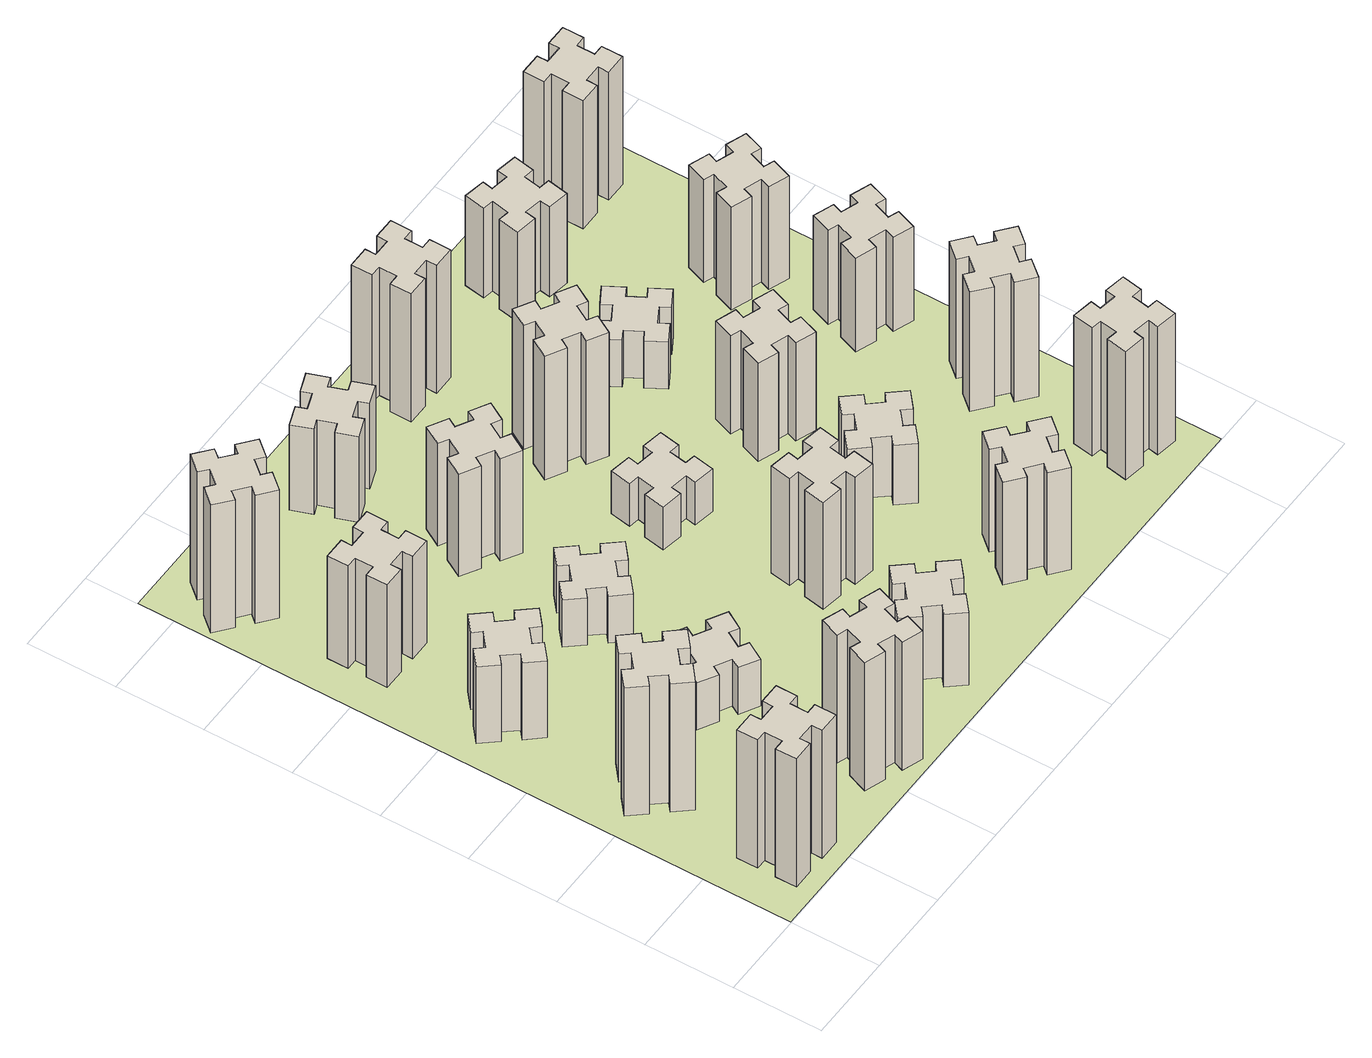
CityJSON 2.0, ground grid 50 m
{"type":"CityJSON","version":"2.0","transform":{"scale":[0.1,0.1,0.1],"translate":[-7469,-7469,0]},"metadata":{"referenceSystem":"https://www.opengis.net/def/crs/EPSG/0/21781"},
"CityObjects":{
"building1":{"type":"Building","attributes":{"class":"1000","function":"1000","usage":"1000","yearOfConstruction":2016,"roofType":"1000","measuredHeight":90,"storeysAboveGround":30,"storeysBelowGround":0},"geometry":[{"type":"Solid","lod":"1","boundaries":[[[[0,1,2,3,4,5,6,7,8,9,10,11,12,13,14,15,16,17,18,19]],[[17,16,20,21]],[[16,15,22,20]],[[15,14,23,22]],[[14,13,24,23]],[[13,12,25,24]],[[12,11,26,25]],[[11,10,27,26]],[[10,9,28,27]],[[9,8,29,28]],[[8,7,30,29]],[[7,6,31,30]],[[6,5,32,31]],[[5,4,33,32]],[[4,3,34,33]],[[3,2,35,34]],[[2,1,36,35]],[[1,0,37,36]],[[0,19,38,37]],[[19,18,39,38]],[[18,17,21,39]],[[24,25,26,27,28,29,30,31,32,33,34,35,36,37,38,39,21,20,22,23]]]]}]},
"building2":{"type":"Building","attributes":{"class":"1000","function":"1000","usage":"1000","yearOfConstruction":2016,"roofType":"1000","measuredHeight":90,"storeysAboveGround":30,"storeysBelowGround":0},"geometry":[{"type":"Solid","lod":"1","boundaries":[[[[40,41,42,43,44,45,46,47,48,49,50,51,52,53,54,55,56,57,58,59]],[[57,56,60,61]],[[56,55,62,60]],[[55,54,63,62]],[[54,53,64,63]],[[53,52,65,64]],[[52,51,66,65]],[[51,50,67,66]],[[50,49,68,67]],[[49,48,69,68]],[[48,47,70,69]],[[47,46,71,70]],[[46,45,72,71]],[[45,44,73,72]],[[44,43,74,73]],[[43,42,75,74]],[[42,41,76,75]],[[41,40,77,76]],[[40,59,78,77]],[[59,58,79,78]],[[58,57,61,79]],[[64,65,66,67,68,69,70,71,72,73,74,75,76,77,78,79,61,60,62,63]]]]}]},
"building3":{"type":"Building","attributes":{"class":"1000","function":"1000","usage":"1000","yearOfConstruction":2016,"roofType":"1000","measuredHeight":54,"storeysAboveGround":30,"storeysBelowGround":0},"geometry":[{"type":"Solid","lod":"1","boundaries":[[[[80,81,82,83,84,85,86,87,88,89,90,91,92,93,94,95,96,97,98,99]],[[97,96,100,101]],[[96,95,102,100]],[[95,94,103,102]],[[94,93,104,103]],[[93,92,105,104]],[[92,91,106,105]],[[91,90,107,106]],[[90,89,108,107]],[[89,88,109,108]],[[88,87,110,109]],[[87,86,111,110]],[[86,85,112,111]],[[85,84,113,112]],[[84,83,114,113]],[[83,82,115,114]],[[82,81,116,115]],[[81,80,117,116]],[[80,99,118,117]],[[99,98,119,118]],[[98,97,101,119]],[[104,105,106,107,108,109,110,111,112,113,114,115,116,117,118,119,101,100,102,103]]]]}]},
"building4":{"type":"Building","attributes":{"class":"1000","function":"1000","usage":"1000","yearOfConstruction":2016,"roofType":"1000","measuredHeight":72,"storeysAboveGround":30,"storeysBelowGround":0},"geometry":[{"type":"Solid","lod":"1","boundaries":[[[[120,121,122,123,124,125,126,127,128,129,130,131,132,133,134,135,136,137,138,139]],[[137,136,140,141]],[[136,135,142,140]],[[135,134,143,142]],[[134,133,144,143]],[[133,132,145,144]],[[132,131,146,145]],[[131,130,147,146]],[[130,129,148,147]],[[129,128,149,148]],[[128,127,150,149]],[[127,126,151,150]],[[126,125,152,151]],[[125,124,153,152]],[[124,123,154,153]],[[123,122,155,154]],[[122,121,156,155]],[[121,120,157,156]],[[120,139,158,157]],[[139,138,159,158]],[[138,137,141,159]],[[144,145,146,147,148,149,150,151,152,153,154,155,156,157,158,159,141,140,142,143]]]]}]},
"building5":{"type":"Building","attributes":{"class":"1000","function":"1000","usage":"1000","yearOfConstruction":2016,"roofType":"1000","measuredHeight":90,"storeysAboveGround":30,"storeysBelowGround":0},"geometry":[{"type":"Solid","lod":"1","boundaries":[[[[160,161,162,163,164,165,166,167,168,169,170,171,172,173,174,175,176,177,178,179]],[[177,176,180,181]],[[176,175,182,180]],[[175,174,183,182]],[[174,173,184,183]],[[173,172,185,184]],[[172,171,186,185]],[[171,170,187,186]],[[170,169,188,187]],[[169,168,189,188]],[[168,167,190,189]],[[167,166,191,190]],[[166,165,192,191]],[[165,164,193,192]],[[164,163,194,193]],[[163,162,195,194]],[[162,161,196,195]],[[161,160,197,196]],[[160,179,198,197]],[[179,178,199,198]],[[178,177,181,199]],[[184,185,186,187,188,189,190,191,192,193,194,195,196,197,198,199,181,180,182,183]]]]}]},
"building6":{"type":"Building","attributes":{"class":"1000","function":"1000","usage":"1000","yearOfConstruction":2016,"roofType":"1000","measuredHeight":90,"storeysAboveGround":30,"storeysBelowGround":0},"geometry":[{"type":"Solid","lod":"1","boundaries":[[[[200,201,202,203,204,205,206,207,208,209,210,211,212,213,214,215,216,217,218,219]],[[217,216,220,221]],[[216,215,222,220]],[[215,214,223,222]],[[214,213,224,223]],[[213,212,225,224]],[[212,211,226,225]],[[211,210,227,226]],[[210,209,228,227]],[[209,208,229,228]],[[208,207,230,229]],[[207,206,231,230]],[[206,205,232,231]],[[205,204,233,232]],[[204,203,234,233]],[[203,202,235,234]],[[202,201,236,235]],[[201,200,237,236]],[[200,219,238,237]],[[219,218,239,238]],[[218,217,221,239]],[[224,225,226,227,228,229,230,231,232,233,234,235,236,237,238,239,221,220,222,223]]]]}]},
"building7":{"type":"Building","attributes":{"class":"1000","function":"1000","usage":"1000","yearOfConstruction":2016,"roofType":"1000","measuredHeight":33,"storeysAboveGround":30,"storeysBelowGround":0},"geometry":[{"type":"Solid","lod":"1","boundaries":[[[[240,241,242,243,244,245,246,247,248,249,250,251,252,253,254,255,256,257,258,259]],[[257,256,260,261]],[[256,255,262,260]],[[255,254,263,262]],[[254,253,264,263]],[[253,252,265,264]],[[252,251,266,265]],[[251,250,267,266]],[[250,249,268,267]],[[249,248,269,268]],[[248,247,270,269]],[[247,246,271,270]],[[246,245,272,271]],[[245,244,273,272]],[[244,243,274,273]],[[243,242,275,274]],[[242,241,276,275]],[[241,240,277,276]],[[240,259,278,277]],[[259,258,279,278]],[[258,257,261,279]],[[264,265,266,267,268,269,270,271,272,273,274,275,276,277,278,279,261,260,262,263]]]]}]},
"building8":{"type":"Building","attributes":{"class":"1000","function":"1000","usage":"1000","yearOfConstruction":2016,"roofType":"1000","measuredHeight":33,"storeysAboveGround":30,"storeysBelowGround":0},"geometry":[{"type":"Solid","lod":"1","boundaries":[[[[280,281,282,283,284,285,286,287,288,289,290,291,292,293,294,295,296,297,298,299]],[[297,296,300,301]],[[296,295,302,300]],[[295,294,303,302]],[[294,293,304,303]],[[293,292,305,304]],[[292,291,306,305]],[[291,290,307,306]],[[290,289,308,307]],[[289,288,309,308]],[[288,287,310,309]],[[287,286,311,310]],[[286,285,312,311]],[[285,284,313,312]],[[284,283,314,313]],[[283,282,315,314]],[[282,281,316,315]],[[281,280,317,316]],[[280,299,318,317]],[[299,298,319,318]],[[298,297,301,319]],[[304,305,306,307,308,309,310,311,312,313,314,315,316,317,318,319,301,300,302,303]]]]}]},
"building9":{"type":"Building","attributes":{"class":"1000","function":"1000","usage":"1000","yearOfConstruction":2016,"roofType":"1000","measuredHeight":51,"storeysAboveGround":30,"storeysBelowGround":0},"geometry":[{"type":"Solid","lod":"1","boundaries":[[[[320,321,322,323,324,325,326,327,328,329,330,331,332,333,334,335,336,337,338,339]],[[337,336,340,341]],[[336,335,342,340]],[[335,334,343,342]],[[334,333,344,343]],[[333,332,345,344]],[[332,331,346,345]],[[331,330,347,346]],[[330,329,348,347]],[[329,328,349,348]],[[328,327,350,349]],[[327,326,351,350]],[[326,325,352,351]],[[325,324,353,352]],[[324,323,354,353]],[[323,322,355,354]],[[322,321,356,355]],[[321,320,357,356]],[[320,339,358,357]],[[339,338,359,358]],[[338,337,341,359]],[[344,345,346,347,348,349,350,351,352,353,354,355,356,357,358,359,341,340,342,343]]]]}]},
"building10":{"type":"Building","attributes":{"class":"1000","function":"1000","usage":"1000","yearOfConstruction":2016,"roofType":"1000","measuredHeight":72,"storeysAboveGround":30,"storeysBelowGround":0},"geometry":[{"type":"Solid","lod":"1","boundaries":[[[[360,361,362,363,364,365,366,367,368,369,370,371,372,373,374,375,376,377,378,379]],[[377,376,380,381]],[[376,375,382,380]],[[375,374,383,382]],[[374,373,384,383]],[[373,372,385,384]],[[372,371,386,385]],[[371,370,387,386]],[[370,369,388,387]],[[369,368,389,388]],[[368,367,390,389]],[[367,366,391,390]],[[366,365,392,391]],[[365,364,393,392]],[[364,363,394,393]],[[363,362,395,394]],[[362,361,396,395]],[[361,360,397,396]],[[360,379,398,397]],[[379,378,399,398]],[[378,377,381,399]],[[384,385,386,387,388,389,390,391,392,393,394,395,396,397,398,399,381,380,382,383]]]]}]},
"building11":{"type":"Building","attributes":{"class":"1000","function":"1000","usage":"1000","yearOfConstruction":2016,"roofType":"1000","measuredHeight":60,"storeysAboveGround":30,"storeysBelowGround":0},"geometry":[{"type":"Solid","lod":"1","boundaries":[[[[400,401,402,403,404,405,406,407,408,409,410,411,412,413,414,415,416,417,418,419]],[[417,416,420,421]],[[416,415,422,420]],[[415,414,423,422]],[[414,413,424,423]],[[413,412,425,424]],[[412,411,426,425]],[[411,410,427,426]],[[410,409,428,427]],[[409,408,429,428]],[[408,407,430,429]],[[407,406,431,430]],[[406,405,432,431]],[[405,404,433,432]],[[404,403,434,433]],[[403,402,435,434]],[[402,401,436,435]],[[401,400,437,436]],[[400,419,438,437]],[[419,418,439,438]],[[418,417,421,439]],[[424,425,426,427,428,429,430,431,432,433,434,435,436,437,438,439,421,420,422,423]]]]}]},
"building12":{"type":"Building","attributes":{"class":"1000","function":"1000","usage":"1000","yearOfConstruction":2016,"roofType":"1000","measuredHeight":75,"storeysAboveGround":30,"storeysBelowGround":0},"geometry":[{"type":"Solid","lod":"1","boundaries":[[[[440,441,442,443,444,445,446,447,448,449,450,451,452,453,454,455,456,457,458,459]],[[457,456,460,461]],[[456,455,462,460]],[[455,454,463,462]],[[454,453,464,463]],[[453,452,465,464]],[[452,451,466,465]],[[451,450,467,466]],[[450,449,468,467]],[[449,448,469,468]],[[448,447,470,469]],[[447,446,471,470]],[[446,445,472,471]],[[445,444,473,472]],[[444,443,474,473]],[[443,442,475,474]],[[442,441,476,475]],[[441,440,477,476]],[[440,459,478,477]],[[459,458,479,478]],[[458,457,461,479]],[[464,465,466,467,468,469,470,471,472,473,474,475,476,477,478,479,461,460,462,463]]]]}]},
"building13":{"type":"Building","attributes":{"class":"1000","function":"1000","usage":"1000","yearOfConstruction":2016,"roofType":"1000","measuredHeight":30,"storeysAboveGround":30,"storeysBelowGround":0},"geometry":[{"type":"Solid","lod":"1","boundaries":[[[[480,481,482,483,484,485,486,487,488,489,490,491,492,493,494,495,496,497,498,499]],[[497,496,500,501]],[[496,495,502,500]],[[495,494,503,502]],[[494,493,504,503]],[[493,492,505,504]],[[492,491,506,505]],[[491,490,507,506]],[[490,489,508,507]],[[489,488,509,508]],[[488,487,510,509]],[[487,486,511,510]],[[486,485,512,511]],[[485,484,513,512]],[[484,483,514,513]],[[483,482,515,514]],[[482,481,516,515]],[[481,480,517,516]],[[480,499,518,517]],[[499,498,519,518]],[[498,497,501,519]],[[504,505,506,507,508,509,510,511,512,513,514,515,516,517,518,519,501,500,502,503]]]]}]},
"building14":{"type":"Building","attributes":{"class":"1000","function":"1000","usage":"1000","yearOfConstruction":2016,"roofType":"1000","measuredHeight":72,"storeysAboveGround":30,"storeysBelowGround":0},"geometry":[{"type":"Solid","lod":"1","boundaries":[[[[520,521,522,523,524,525,526,527,528,529,530,531,532,533,534,535,536,537,538,539]],[[537,536,540,541]],[[536,535,542,540]],[[535,534,543,542]],[[534,533,544,543]],[[533,532,545,544]],[[532,531,546,545]],[[531,530,547,546]],[[530,529,548,547]],[[529,528,549,548]],[[528,527,550,549]],[[527,526,551,550]],[[526,525,552,551]],[[525,524,553,552]],[[524,523,554,553]],[[523,522,555,554]],[[522,521,556,555]],[[521,520,557,556]],[[520,539,558,557]],[[539,538,559,558]],[[538,537,541,559]],[[544,545,546,547,548,549,550,551,552,553,554,555,556,557,558,559,541,540,542,543]]]]}]},
"building15":{"type":"Building","attributes":{"class":"1000","function":"1000","usage":"1000","yearOfConstruction":2016,"roofType":"1000","measuredHeight":87,"storeysAboveGround":30,"storeysBelowGround":0},"geometry":[{"type":"Solid","lod":"1","boundaries":[[[[560,561,562,563,564,565,566,567,568,569,570,571,572,573,574,575,576,577,578,579]],[[577,576,580,581]],[[576,575,582,580]],[[575,574,583,582]],[[574,573,584,583]],[[573,572,585,584]],[[572,571,586,585]],[[571,570,587,586]],[[570,569,588,587]],[[569,568,589,588]],[[568,567,590,589]],[[567,566,591,590]],[[566,565,592,591]],[[565,564,593,592]],[[564,563,594,593]],[[563,562,595,594]],[[562,561,596,595]],[[561,560,597,596]],[[560,579,598,597]],[[579,578,599,598]],[[578,577,581,599]],[[584,585,586,587,588,589,590,591,592,593,594,595,596,597,598,599,581,580,582,583]]]]}]},
"building16":{"type":"Building","attributes":{"class":"1000","function":"1000","usage":"1000","yearOfConstruction":2016,"roofType":"1000","measuredHeight":90,"storeysAboveGround":30,"storeysBelowGround":0},"geometry":[{"type":"Solid","lod":"1","boundaries":[[[[600,601,602,603,604,605,606,607,608,609,610,611,612,613,614,615,616,617,618,619]],[[617,616,620,621]],[[616,615,622,620]],[[615,614,623,622]],[[614,613,624,623]],[[613,612,625,624]],[[612,611,626,625]],[[611,610,627,626]],[[610,609,628,627]],[[609,608,629,628]],[[608,607,630,629]],[[607,606,631,630]],[[606,605,632,631]],[[605,604,633,632]],[[604,603,634,633]],[[603,602,635,634]],[[602,601,636,635]],[[601,600,637,636]],[[600,619,638,637]],[[619,618,639,638]],[[618,617,621,639]],[[624,625,626,627,628,629,630,631,632,633,634,635,636,637,638,639,621,620,622,623]]]]}]},
"building17":{"type":"Building","attributes":{"class":"1000","function":"1000","usage":"1000","yearOfConstruction":2016,"roofType":"1000","measuredHeight":42,"storeysAboveGround":30,"storeysBelowGround":0},"geometry":[{"type":"Solid","lod":"1","boundaries":[[[[640,641,642,643,644,645,646,647,648,649,650,651,652,653,654,655,656,657,658,659]],[[657,656,660,661]],[[656,655,662,660]],[[655,654,663,662]],[[654,653,664,663]],[[653,652,665,664]],[[652,651,666,665]],[[651,650,667,666]],[[650,649,668,667]],[[649,648,669,668]],[[648,647,670,669]],[[647,646,671,670]],[[646,645,672,671]],[[645,644,673,672]],[[644,643,674,673]],[[643,642,675,674]],[[642,641,676,675]],[[641,640,677,676]],[[640,659,678,677]],[[659,658,679,678]],[[658,657,661,679]],[[664,665,666,667,668,669,670,671,672,673,674,675,676,677,678,679,661,660,662,663]]]]}]},
"building18":{"type":"Building","attributes":{"class":"1000","function":"1000","usage":"1000","yearOfConstruction":2016,"roofType":"1000","measuredHeight":69,"storeysAboveGround":30,"storeysBelowGround":0},"geometry":[{"type":"Solid","lod":"1","boundaries":[[[[680,681,682,683,684,685,686,687,688,689,690,691,692,693,694,695,696,697,698,699]],[[697,696,700,701]],[[696,695,702,700]],[[695,694,703,702]],[[694,693,704,703]],[[693,692,705,704]],[[692,691,706,705]],[[691,690,707,706]],[[690,689,708,707]],[[689,688,709,708]],[[688,687,710,709]],[[687,686,711,710]],[[686,685,712,711]],[[685,684,713,712]],[[684,683,714,713]],[[683,682,715,714]],[[682,681,716,715]],[[681,680,717,716]],[[680,699,718,717]],[[699,698,719,718]],[[698,697,701,719]],[[704,705,706,707,708,709,710,711,712,713,714,715,716,717,718,719,701,700,702,703]]]]}]},
"building19":{"type":"Building","attributes":{"class":"1000","function":"1000","usage":"1000","yearOfConstruction":2016,"roofType":"1000","measuredHeight":33,"storeysAboveGround":30,"storeysBelowGround":0},"geometry":[{"type":"Solid","lod":"1","boundaries":[[[[720,721,722,723,724,725,726,727,728,729,730,731,732,733,734,735,736,737,738,739]],[[737,736,740,741]],[[736,735,742,740]],[[735,734,743,742]],[[734,733,744,743]],[[733,732,745,744]],[[732,731,746,745]],[[731,730,747,746]],[[730,729,748,747]],[[729,728,749,748]],[[728,727,750,749]],[[727,726,751,750]],[[726,725,752,751]],[[725,724,753,752]],[[724,723,754,753]],[[723,722,755,754]],[[722,721,756,755]],[[721,720,757,756]],[[720,739,758,757]],[[739,738,759,758]],[[738,737,741,759]],[[744,745,746,747,748,749,750,751,752,753,754,755,756,757,758,759,741,740,742,743]]]]}]},
"building20":{"type":"Building","attributes":{"class":"1000","function":"1000","usage":"1000","yearOfConstruction":2016,"roofType":"1000","measuredHeight":90,"storeysAboveGround":30,"storeysBelowGround":0},"geometry":[{"type":"Solid","lod":"1","boundaries":[[[[760,761,762,763,764,765,766,767,768,769,770,771,772,773,774,775,776,777,778,779]],[[777,776,780,781]],[[776,775,782,780]],[[775,774,783,782]],[[774,773,784,783]],[[773,772,785,784]],[[772,771,786,785]],[[771,770,787,786]],[[770,769,788,787]],[[769,768,789,788]],[[768,767,790,789]],[[767,766,791,790]],[[766,765,792,791]],[[765,764,793,792]],[[764,763,794,793]],[[763,762,795,794]],[[762,761,796,795]],[[761,760,797,796]],[[760,779,798,797]],[[779,778,799,798]],[[778,777,781,799]],[[784,785,786,787,788,789,790,791,792,793,794,795,796,797,798,799,781,780,782,783]]]]}]},
"building21":{"type":"Building","attributes":{"class":"1000","function":"1000","usage":"1000","yearOfConstruction":2016,"roofType":"1000","measuredHeight":63,"storeysAboveGround":30,"storeysBelowGround":0},"geometry":[{"type":"Solid","lod":"1","boundaries":[[[[800,801,802,803,804,805,806,807,808,809,810,811,812,813,814,815,816,817,818,819]],[[817,816,820,821]],[[816,815,822,820]],[[815,814,823,822]],[[814,813,824,823]],[[813,812,825,824]],[[812,811,826,825]],[[811,810,827,826]],[[810,809,828,827]],[[809,808,829,828]],[[808,807,830,829]],[[807,806,831,830]],[[806,805,832,831]],[[805,804,833,832]],[[804,803,834,833]],[[803,802,835,834]],[[802,801,836,835]],[[801,800,837,836]],[[800,819,838,837]],[[819,818,839,838]],[[818,817,821,839]],[[824,825,826,827,828,829,830,831,832,833,834,835,836,837,838,839,821,820,822,823]]]]}]},
"building22":{"type":"Building","attributes":{"class":"1000","function":"1000","usage":"1000","yearOfConstruction":2016,"roofType":"1000","measuredHeight":84,"storeysAboveGround":30,"storeysBelowGround":0},"geometry":[{"type":"Solid","lod":"1","boundaries":[[[[840,841,842,843,844,845,846,847,848,849,850,851,852,853,854,855,856,857,858,859]],[[857,856,860,861]],[[856,855,862,860]],[[855,854,863,862]],[[854,853,864,863]],[[853,852,865,864]],[[852,851,866,865]],[[851,850,867,866]],[[850,849,868,867]],[[849,848,869,868]],[[848,847,870,869]],[[847,846,871,870]],[[846,845,872,871]],[[845,844,873,872]],[[844,843,874,873]],[[843,842,875,874]],[[842,841,876,875]],[[841,840,877,876]],[[840,859,878,877]],[[859,858,879,878]],[[858,857,861,879]],[[864,865,866,867,868,869,870,871,872,873,874,875,876,877,878,879,861,860,862,863]]]]}]},
"building23":{"type":"Building","attributes":{"class":"1000","function":"1000","usage":"1000","yearOfConstruction":2016,"roofType":"1000","measuredHeight":66,"storeysAboveGround":30,"storeysBelowGround":0},"geometry":[{"type":"Solid","lod":"1","boundaries":[[[[880,881,882,883,884,885,886,887,888,889,890,891,892,893,894,895,896,897,898,899]],[[897,896,900,901]],[[896,895,902,900]],[[895,894,903,902]],[[894,893,904,903]],[[893,892,905,904]],[[892,891,906,905]],[[891,890,907,906]],[[890,889,908,907]],[[889,888,909,908]],[[888,887,910,909]],[[887,886,911,910]],[[886,885,912,911]],[[885,884,913,912]],[[884,883,914,913]],[[883,882,915,914]],[[882,881,916,915]],[[881,880,917,916]],[[880,899,918,917]],[[899,898,919,918]],[[898,897,901,919]],[[904,905,906,907,908,909,910,911,912,913,914,915,916,917,918,919,901,900,902,903]]]]}]},
"building24":{"type":"Building","attributes":{"class":"1000","function":"1000","usage":"1000","yearOfConstruction":2016,"roofType":"1000","measuredHeight":72,"storeysAboveGround":30,"storeysBelowGround":0},"geometry":[{"type":"Solid","lod":"1","boundaries":[[[[920,921,922,923,924,925,926,927,928,929,930,931,932,933,934,935,936,937,938,939]],[[937,936,940,941]],[[936,935,942,940]],[[935,934,943,942]],[[934,933,944,943]],[[933,932,945,944]],[[932,931,946,945]],[[931,930,947,946]],[[930,929,948,947]],[[929,928,949,948]],[[928,927,950,949]],[[927,926,951,950]],[[926,925,952,951]],[[925,924,953,952]],[[924,923,954,953]],[[923,922,955,954]],[[922,921,956,955]],[[921,920,957,956]],[[920,939,958,957]],[[939,938,959,958]],[[938,937,941,959]],[[944,945,946,947,948,949,950,951,952,953,954,955,956,957,958,959,941,940,942,943]]]]}]},
"building25":{"type":"Building","attributes":{"class":"1000","function":"1000","usage":"1000","yearOfConstruction":2016,"roofType":"1000","measuredHeight":90,"storeysAboveGround":30,"storeysBelowGround":0},"geometry":[{"type":"Solid","lod":"1","boundaries":[[[[960,961,962,963,964,965,966,967,968,969,970,971,972,973,974,975,976,977,978,979]],[[977,976,980,981]],[[976,975,982,980]],[[975,974,983,982]],[[974,973,984,983]],[[973,972,985,984]],[[972,971,986,985]],[[971,970,987,986]],[[970,969,988,987]],[[969,968,989,988]],[[968,967,990,989]],[[967,966,991,990]],[[966,965,992,991]],[[965,964,993,992]],[[964,963,994,993]],[[963,962,995,994]],[[962,961,996,995]],[[961,960,997,996]],[[960,979,998,997]],[[979,978,999,998]],[[978,977,981,999]],[[984,985,986,987,988,989,990,991,992,993,994,995,996,997,998,999,981,980,982,983]]]]}]},
"landuse1":{"type":"LandUse","attributes":{"name":"plot1","function":"1010"},"geometry":[{"type":"MultiSurface","lod":"1","boundaries":[[[1000,1001,1002,1003]]]}]}
},
"vertices":[
[265,325,0],[265,225,0],[205,225,0],[205,105,0],[325,105,0],[325,165,0],[425,165,0],[425,105,0],[545,105,0],[545,225,0],[485,225,0],[485,325,0],[545,325,0],[545,445,0],[425,445,0],[425,385,0],[325,385,0],[325,445,0],[205,445,0],[205,325,0],[325,385,900],[325,445,900],[425,385,900],[425,445,900],[545,445,900],[545,325,900],[485,325,900],[485,225,900],[545,225,900],[545,105,900],[425,105,900],[425,165,900],[325,165,900],[325,105,900],[205,105,900],[205,225,900],[265,225,900],[265,325,900],[205,325,900],[205,445,900],
[492,1048,0],[427,1124,0],[473,1163,0],[396,1255,0],[304,1178,0],[343,1132,0],[266,1067,0],[228,1113,0],[136,1036,0],[213,944,0],[259,983,0],[323,906,0],[277,868,0],[354,776,0],[446,853,0],[408,899,0],[484,963,0],[523,917,0],[615,994,0],[538,1086,0],[484,963,900],[523,917,900],[408,899,900],[446,853,900],[354,776,900],[277,868,900],[323,906,900],[259,983,900],[213,944,900],[136,1036,900],[228,1113,900],[266,1067,900],[343,1132,900],[304,1178,900],[396,1255,900],[473,1163,900],[427,1124,900],[492,1048,900],[538,1086,900],[615,994,900],
[492,1888,0],[427,1964,0],[473,2003,0],[396,2095,0],[304,2018,0],[343,1972,0],[266,1907,0],[228,1953,0],[136,1876,0],[213,1784,0],[259,1823,0],[323,1746,0],[277,1708,0],[354,1616,0],[446,1693,0],[408,1739,0],[484,1803,0],[523,1757,0],[615,1834,0],[538,1926,0],[484,1803,540],[523,1757,540],[408,1739,540],[446,1693,540],[354,1616,540],[277,1708,540],[323,1746,540],[259,1823,540],[213,1784,540],[136,1876,540],[228,1953,540],[266,1907,540],[343,1972,540],[304,2018,540],[396,2095,540],[473,2003,540],[427,1964,540],[492,1888,540],[538,1926,540],[615,1834,540],
[485,2545,0],[485,2645,0],[545,2645,0],[545,2765,0],[425,2765,0],[425,2705,0],[325,2705,0],[325,2765,0],[205,2765,0],[205,2645,0],[265,2645,0],[265,2545,0],[205,2545,0],[205,2425,0],[325,2425,0],[325,2485,0],[425,2485,0],[425,2425,0],[545,2425,0],[545,2545,0],[425,2485,720],[425,2425,720],[325,2485,720],[325,2425,720],[205,2425,720],[205,2545,720],[265,2545,720],[265,2645,720],[205,2645,720],[205,2765,720],[325,2765,720],[325,2705,720],[425,2705,720],[425,2765,720],[545,2765,720],[545,2645,720],[485,2645,720],[485,2545,720],[545,2545,720],[545,2425,720],
[1029,360,0],[995,266,0],[939,287,0],[897,174,0],[1010,133,0],[1031,189,0],[1125,155,0],[1104,99,0],[1217,57,0],[1258,170,0],[1202,191,0],[1236,285,0],[1292,264,0],[1333,377,0],[1220,418,0],[1200,362,0],[1106,396,0],[1127,452,0],[1014,493,0],[973,380,0],[1106,396,900],[1127,452,900],[1200,362,900],[1220,418,900],[1333,377,900],[1292,264,900],[1236,285,900],[1202,191,900],[1258,170,900],[1217,57,900],[1104,99,900],[1125,155,900],[1031,189,900],[1010,133,900],[897,174,900],[939,287,900],[995,266,900],[1029,360,900],[973,380,900],[1014,493,900],
[384,3387,0],[308,3452,0],[346,3498,0],[254,3575,0],[177,3483,0],[223,3444,0],[159,3368,0],[113,3406,0],[36,3314,0],[128,3237,0],[166,3283,0],[243,3219,0],[204,3173,0],[296,3096,0],[373,3188,0],[327,3226,0],[392,3303,0],[438,3264,0],[515,3356,0],[423,3433,0],[392,3303,900],[438,3264,900],[327,3226,900],[373,3188,900],[296,3096,900],[204,3173,900],[243,3219,900],[166,3283,900],[128,3237,900],[36,3314,900],[113,3406,900],[159,3368,900],[223,3444,900],[177,3483,900],[254,3575,900],[346,3498,900],[308,3452,900],[384,3387,900],[423,3433,900],[515,3356,900],
[1086,1017,0],[1136,1104,0],[1188,1074,0],[1248,1178,0],[1144,1238,0],[1114,1186,0],[1027,1236,0],[1057,1288,0],[953,1348,0],[893,1244,0],[945,1214,0],[895,1127,0],[843,1157,0],[783,1053,0],[887,993,0],[917,1045,0],[1004,995,0],[974,943,0],[1078,883,0],[1138,987,0],[1004,995,330],[974,943,330],[917,1045,330],[887,993,330],[783,1053,330],[843,1157,330],[895,1127,330],[945,1214,330],[893,1244,330],[953,1348,330],[1057,1288,330],[1027,1236,330],[1114,1186,330],[1144,1238,330],[1248,1178,330],[1188,1074,330],[1136,1104,330],[1086,1017,330],[1138,987,330],[1078,883,330],
[1083,1972,0],[1006,1907,0],[968,1953,0],[876,1876,0],[953,1784,0],[999,1823,0],[1063,1746,0],[1017,1708,0],[1094,1616,0],[1186,1693,0],[1148,1739,0],[1224,1803,0],[1263,1757,0],[1355,1834,0],[1278,1926,0],[1232,1888,0],[1167,1964,0],[1213,2003,0],[1136,2095,0],[1044,2018,0],[1167,1964,330],[1213,2003,330],[1232,1888,330],[1278,1926,330],[1355,1834,330],[1263,1757,330],[1224,1803,330],[1148,1739,330],[1186,1693,330],[1094,1616,330],[1017,1708,330],[1063,1746,330],[999,1823,330],[953,1784,330],[876,1876,330],[968,1953,330],[1006,1907,330],[1083,1972,330],[1044,2018,330],[1136,2095,330],
[1639,343,0],[1703,266,0],[1657,228,0],[1734,136,0],[1826,213,0],[1788,259,0],[1864,323,0],[1903,277,0],[1995,354,0],[1918,446,0],[1872,408,0],[1807,484,0],[1853,523,0],[1776,615,0],[1684,538,0],[1723,492,0],[1646,427,0],[1608,473,0],[1516,396,0],[1593,304,0],[1646,427,510],[1608,473,510],[1723,492,510],[1684,538,510],[1776,615,510],[1853,523,510],[1807,484,510],[1872,408,510],[1918,446,510],[1995,354,510],[1903,277,510],[1864,323,510],[1788,259,510],[1826,213,510],[1734,136,510],[1657,228,510],[1703,266,510],[1639,343,510],[1593,304,510],[1516,396,510],
[1314,2666,0],[1227,2716,0],[1257,2768,0],[1153,2828,0],[1093,2724,0],[1145,2694,0],[1095,2607,0],[1043,2637,0],[983,2533,0],[1087,2473,0],[1117,2525,0],[1204,2475,0],[1174,2423,0],[1278,2363,0],[1338,2467,0],[1286,2497,0],[1336,2584,0],[1388,2554,0],[1448,2658,0],[1344,2718,0],[1336,2584,720],[1388,2554,720],[1286,2497,720],[1338,2467,720],[1278,2363,720],[1174,2423,720],[1204,2475,720],[1117,2525,720],[1087,2473,720],[983,2533,720],[1043,2637,720],[1095,2607,720],[1145,2694,720],[1093,2724,720],[1153,2828,720],[1257,2768,720],[1227,2716,720],[1314,2666,720],[1344,2718,720],[1448,2658,720],
[1125,3456,0],[1031,3422,0],[1010,3478,0],[897,3437,0],[939,3324,0],[995,3345,0],[1029,3251,0],[973,3230,0],[1014,3117,0],[1127,3159,0],[1106,3215,0],[1200,3249,0],[1220,3193,0],[1333,3234,0],[1292,3347,0],[1236,3326,0],[1202,3420,0],[1258,3440,0],[1217,3553,0],[1104,3512,0],[1202,3420,600],[1258,3440,600],[1236,3326,600],[1292,3347,600],[1333,3234,600],[1220,3193,600],[1200,3249,600],[1106,3215,600],[1127,3159,600],[1014,3117,600],[973,3230,600],[1029,3251,600],[995,3345,600],[939,3324,600],[897,3437,600],[1010,3478,600],[1031,3422,600],[1125,3456,600],[1104,3512,600],[1217,3553,600],
[2055,1047,0],[2072,1145,0],[2131,1135,0],[2152,1253,0],[2034,1274,0],[2024,1215,0],[1925,1232,0],[1936,1291,0],[1817,1312,0],[1797,1194,0],[1856,1184,0],[1838,1085,0],[1779,1096,0],[1758,977,0],[1877,957,0],[1887,1016,0],[1985,998,0],[1975,939,0],[2093,918,0],[2114,1037,0],[1985,998,750],[1975,939,750],[1887,1016,750],[1877,957,750],[1758,977,750],[1779,1096,750],[1838,1085,750],[1856,1184,750],[1797,1194,750],[1817,1312,750],[1936,1291,750],[1925,1232,750],[2024,1215,750],[2034,1274,750],[2152,1253,750],[2131,1135,750],[2072,1145,750],[2055,1047,750],[2114,1037,750],[2093,918,750],
[1924,2055,0],[1825,2072,0],[1836,2131,0],[1717,2152,0],[1697,2034,0],[1756,2024,0],[1738,1925,0],[1679,1936,0],[1658,1817,0],[1777,1797,0],[1787,1856,0],[1885,1838,0],[1875,1779,0],[1993,1758,0],[2014,1877,0],[1955,1887,0],[1972,1985,0],[2031,1975,0],[2052,2093,0],[1934,2114,0],[1972,1985,300],[2031,1975,300],[1955,1887,300],[2014,1877,300],[1993,1758,300],[1875,1779,300],[1885,1838,300],[1787,1856,300],[1777,1797,300],[1658,1817,300],[1679,1936,300],[1738,1925,300],[1756,2024,300],[1697,2034,300],[1717,2152,300],[1836,2131,300],[1825,2072,300],[1924,2055,300],[1934,2114,300],[2052,2093,300],
[2486,323,0],[2563,259,0],[2524,213,0],[2616,136,0],[2693,228,0],[2647,266,0],[2712,343,0],[2758,304,0],[2835,396,0],[2743,473,0],[2704,427,0],[2628,492,0],[2666,538,0],[2574,615,0],[2497,523,0],[2543,484,0],[2479,408,0],[2433,446,0],[2356,354,0],[2448,277,0],[2479,408,720],[2433,446,720],[2543,484,720],[2497,523,720],[2574,615,720],[2666,538,720],[2628,492,720],[2704,427,720],[2743,473,720],[2835,396,720],[2758,304,720],[2712,343,720],[2647,266,720],[2693,228,720],[2616,136,720],[2524,213,720],[2563,259,720],[2486,323,720],[2448,277,720],[2356,354,720],
[2026,2497,0],[2076,2584,0],[2128,2554,0],[2188,2658,0],[2084,2718,0],[2054,2666,0],[1967,2716,0],[1997,2768,0],[1893,2828,0],[1833,2724,0],[1885,2694,0],[1835,2607,0],[1783,2637,0],[1723,2533,0],[1827,2473,0],[1857,2525,0],[1944,2475,0],[1914,2423,0],[2018,2363,0],[2078,2467,0],[1944,2475,870],[1914,2423,870],[1857,2525,870],[1827,2473,870],[1723,2533,870],[1783,2637,870],[1835,2607,870],[1885,2694,870],[1833,2724,870],[1893,2828,870],[1997,2768,870],[1967,2716,870],[2054,2666,870],[2084,2718,870],[2188,2658,870],[2128,2554,870],[2076,2584,870],[2026,2497,870],[2078,2467,870],[2018,2363,870],
[1965,3385,0],[1965,3485,0],[2025,3485,0],[2025,3605,0],[1905,3605,0],[1905,3545,0],[1805,3545,0],[1805,3605,0],[1685,3605,0],[1685,3485,0],[1745,3485,0],[1745,3385,0],[1685,3385,0],[1685,3265,0],[1805,3265,0],[1805,3325,0],[1905,3325,0],[1905,3265,0],[2025,3265,0],[2025,3385,0],[1905,3325,900],[1905,3265,900],[1805,3325,900],[1805,3265,900],[1685,3265,900],[1685,3385,900],[1745,3385,900],[1745,3485,900],[1685,3485,900],[1685,3605,900],[1805,3605,900],[1805,3545,900],[1905,3545,900],[1905,3605,900],[2025,3605,900],[2025,3485,900],[1965,3485,900],[1965,3385,900],[2025,3385,900],[2025,3265,900],
[2563,1332,0],[2486,1267,0],[2448,1313,0],[2356,1236,0],[2433,1144,0],[2479,1183,0],[2543,1106,0],[2497,1068,0],[2574,976,0],[2666,1053,0],[2628,1099,0],[2704,1163,0],[2743,1117,0],[2835,1194,0],[2758,1286,0],[2712,1248,0],[2647,1324,0],[2693,1363,0],[2616,1455,0],[2524,1378,0],[2647,1324,420],[2693,1363,420],[2712,1248,420],[2758,1286,420],[2835,1194,420],[2743,1117,420],[2704,1163,420],[2628,1099,420],[2666,1053,420],[2574,976,420],[2497,1068,420],[2543,1106,420],[2479,1183,420],[2433,1144,420],[2356,1236,420],[2448,1313,420],[2486,1267,420],[2563,1332,420],[2524,1378,420],[2616,1455,420],
[2682,1771,0],[2716,1865,0],[2772,1844,0],[2813,1957,0],[2700,1998,0],[2680,1942,0],[2586,1976,0],[2607,2032,0],[2494,2073,0],[2453,1960,0],[2509,1940,0],[2475,1846,0],[2419,1867,0],[2377,1754,0],[2490,1713,0],[2511,1769,0],[2605,1735,0],[2584,1679,0],[2697,1637,0],[2738,1750,0],[2605,1735,690],[2584,1679,690],[2511,1769,690],[2490,1713,690],[2377,1754,690],[2419,1867,690],[2475,1846,690],[2509,1940,690],[2453,1960,690],[2494,2073,690],[2607,2032,690],[2586,1976,690],[2680,1942,690],[2700,1998,690],[2813,1957,690],[2772,1844,690],[2716,1865,690],[2682,1771,690],[2738,1750,690],[2697,1637,690],
[2475,2584,0],[2525,2497,0],[2473,2467,0],[2533,2363,0],[2637,2423,0],[2607,2475,0],[2694,2525,0],[2724,2473,0],[2828,2533,0],[2768,2637,0],[2716,2607,0],[2666,2694,0],[2718,2724,0],[2658,2828,0],[2554,2768,0],[2584,2716,0],[2497,2666,0],[2467,2718,0],[2363,2658,0],[2423,2554,0],[2497,2666,330],[2467,2718,330],[2584,2716,330],[2554,2768,330],[2658,2828,330],[2718,2724,330],[2666,2694,330],[2716,2607,330],[2768,2637,330],[2828,2533,330],[2724,2473,330],[2694,2525,330],[2607,2475,330],[2637,2423,330],[2533,2363,330],[2473,2467,330],[2525,2497,330],[2475,2584,330],[2423,2554,330],[2363,2658,330],
[3504,475,0],[3405,492,0],[3416,551,0],[3297,572,0],[3277,454,0],[3336,444,0],[3318,345,0],[3259,356,0],[3238,237,0],[3357,217,0],[3367,276,0],[3465,258,0],[3455,199,0],[3573,178,0],[3594,297,0],[3535,307,0],[3552,405,0],[3611,395,0],[3632,513,0],[3514,534,0],[3552,405,900],[3611,395,900],[3535,307,900],[3594,297,900],[3573,178,900],[3455,199,900],[3465,258,900],[3367,276,900],[3357,217,900],[3238,237,900],[3259,356,900],[3318,345,900],[3336,444,900],[3277,454,900],[3297,572,900],[3416,551,900],[3405,492,900],[3504,475,900],[3514,534,900],[3632,513,900],
[2596,3404,0],[2578,3305,0],[2519,3316,0],[2498,3197,0],[2617,3177,0],[2627,3236,0],[2725,3218,0],[2715,3159,0],[2833,3138,0],[2854,3257,0],[2795,3267,0],[2812,3365,0],[2871,3355,0],[2892,3473,0],[2774,3494,0],[2764,3435,0],[2665,3452,0],[2676,3511,0],[2557,3532,0],[2537,3414,0],[2665,3452,630],[2676,3511,630],[2764,3435,630],[2774,3494,630],[2892,3473,630],[2871,3355,630],[2812,3365,630],[2795,3267,630],[2854,3257,630],[2833,3138,630],[2715,3159,630],[2725,3218,630],[2627,3236,630],[2617,3177,630],[2498,3197,630],[2519,3316,630],[2578,3305,630],[2596,3404,630],[2537,3414,630],[2557,3532,630],
[3487,1006,0],[3552,1083,0],[3598,1044,0],[3675,1136,0],[3583,1213,0],[3544,1167,0],[3468,1232,0],[3506,1278,0],[3414,1355,0],[3337,1263,0],[3383,1224,0],[3319,1148,0],[3273,1186,0],[3196,1094,0],[3288,1017,0],[3326,1063,0],[3403,999,0],[3364,953,0],[3456,876,0],[3533,968,0],[3403,999,840],[3364,953,840],[3326,1063,840],[3288,1017,840],[3196,1094,840],[3273,1186,840],[3319,1148,840],[3383,1224,840],[3337,1263,840],[3414,1355,840],[3506,1278,840],[3468,1232,840],[3544,1167,840],[3583,1213,840],[3675,1136,840],[3598,1044,840],[3552,1083,840],[3487,1006,840],[3533,968,840],[3456,876,840],
[3520,1942,0],[3426,1976,0],[3447,2032,0],[3334,2073,0],[3293,1960,0],[3349,1940,0],[3315,1846,0],[3259,1867,0],[3217,1754,0],[3330,1713,0],[3351,1769,0],[3445,1735,0],[3424,1679,0],[3537,1637,0],[3578,1750,0],[3522,1771,0],[3556,1865,0],[3612,1844,0],[3653,1957,0],[3540,1998,0],[3556,1865,660],[3612,1844,660],[3522,1771,660],[3578,1750,660],[3537,1637,660],[3424,1679,660],[3445,1735,660],[3351,1769,660],[3330,1713,660],[3217,1754,660],[3259,1867,660],[3315,1846,660],[3349,1940,660],[3293,1960,660],[3334,2073,660],[3447,2032,660],[3426,1976,660],[3520,1942,660],[3540,1998,660],[3653,1957,660],
[3420,2582,0],[3326,2616,0],[3347,2672,0],[3234,2713,0],[3193,2600,0],[3249,2580,0],[3215,2486,0],[3159,2507,0],[3117,2394,0],[3230,2353,0],[3251,2409,0],[3345,2375,0],[3324,2319,0],[3437,2277,0],[3478,2390,0],[3422,2411,0],[3456,2505,0],[3512,2484,0],[3553,2597,0],[3440,2638,0],[3456,2505,720],[3512,2484,720],[3422,2411,720],[3478,2390,720],[3437,2277,720],[3324,2319,720],[3345,2375,720],[3251,2409,720],[3230,2353,720],[3117,2394,720],[3159,2507,720],[3215,2486,720],[3249,2580,720],[3193,2600,720],[3234,2713,720],[3347,2672,720],[3326,2616,720],[3420,2582,720],[3440,2638,720],[3553,2597,720],
[3285,3325,0],[3385,3325,0],[3385,3265,0],[3505,3265,0],[3505,3385,0],[3445,3385,0],[3445,3485,0],[3505,3485,0],[3505,3605,0],[3385,3605,0],[3385,3545,0],[3285,3545,0],[3285,3605,0],[3165,3605,0],[3165,3485,0],[3225,3485,0],[3225,3385,0],[3165,3385,0],[3165,3265,0],[3285,3265,0],[3225,3385,900],[3165,3385,900],[3225,3485,900],[3165,3485,900],[3165,3605,900],[3285,3605,900],[3285,3545,900],[3385,3545,900],[3385,3605,900],[3505,3605,900],[3505,3485,900],[3445,3485,900],[3445,3385,900],[3505,3385,900],[3505,3265,900],[3385,3265,900],[3385,3325,900],[3285,3325,900],[3285,3265,900],[3165,3265,900],
[5,3705,0],[3705,3705,0],[3705,5,0],[5,5,0]
]}
